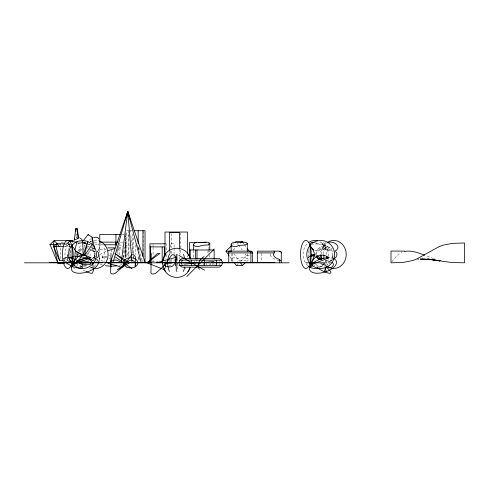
<?xml version="1.0" encoding="UTF-8"?>
<svg xmlns="http://www.w3.org/2000/svg" width="489" height="489" viewBox="0 0 489 489"><rect width="100%" height="100%" fill="white"/><g stroke="black" fill="none" stroke-linecap="round" stroke-linejoin="round"><path stroke-width="0.37" stroke-dasharray="2.44 1.83" d="M325.766 249.414L325.863 247.795M77.348 237.11L76.113 237.642L76.302 234.084M196.712 261.481L196.792 260.142M232.336 261.572A4.584 1.938 0 0 1 231.334 260.765L231.169 259.934A8.723 3.686 0 0 1 231.541 259.066L233.198 257.923A2.243 0.947 0 0 1 234.182 257.74C238.308 259.225 244.158 256.126 247.275 258.724A6.693 2.83 0 0 1 247.141 259.311L245.331 260.503L240.013 260.826A3.301 1.394 0 0 0 239.048 260.992L237.391 261.646M123.894 257.679L125.734 235.667M125.795 234.934L126.04 232M270.221 254.262L270.356 253.773M278.907 260.771C275.912 259.335 270.429 258.339 270.221 254.243M78.191 253.436L78.191 255.46M89.903 256.389L90.147 254.445L89.377 250.68M77.922 252.789L77.83 255.46M328.107 256.407A9.248 8.203 -90 0 0 328.107 252.483C328.192 249.372 324.672 247.452 324.268 244.885M209.83 264.824L210.013 263.485M308.577 250.649L308.357 252.483A9.248 3.539 90 0 0 308.357 256.407L308.577 258.247M70.557 250.087L70.269 257.037M308.681 250.062L308.797 249.5M67.091 256.694L68.148 251.652M68.301 250.93L69.206 246.609L69.206 243.736L65.508 243.736M332.367 258.492L332.245 258.907M116.981 252.544L118.136 248.143M118.326 247.41L118.711 245.943M118.906 245.203L119.481 243.002M67.305 256.878L67.879 254.824M69.664 255.429L70.074 253.987M219.427 264.824L219.805 263.485M81.443 241.548L79.793 247.287L78.295 250.545M70.275 245.912L69.67 247.287L68.215 241.456L70.178 245.991M330.662 261.701L328.706 261.749L327.104 265.252M69.597 253.779L70.899 251.169M93.643 259.787C95.135 255.973 94.903 250.735 91.492 247.923M78.65 250.991L79.628 249.543M326.78 259.946L325.766 261.505A3.564 1.883 -9.5 0 0 325.912 261.481M83.753 248.773L84.346 247.795M87.947 260.973L88.601 259.922M323.846 254.078L323.846 246.01L321.896 248.773L320.65 252.031A9.401 7.934 -90 0 0 320.381 254.445M95.428 253.412L94.285 256.719L94.805 259.457M332.41 256.438L332.936 255.881L333.315 256.089M391.775 261.688L397.135 255.429L401.732 252.44M120.38 256.23L120.642 255.863M84.297 266.071L84.713 265.503L82.635 266.267M94.328 266.97L95.196 265.282L94.829 263.155M327.483 260.24L326.585 261.12M319.017 250.27A3.172 2.72 -31.6 0 1 319.384 250.123L319.623 249.891M332.508 259.482L332.202 259.793M318.15 249.127L317.795 249.518A7.573 7.567 -90 0 0 315.863 254.445L316.212 254.445A4.615 4.438 -90 0 0 316.267 254.824M79.077 251.713L81.474 249.891M83.698 243.974L85.557 242.428M232.837 244.524L233.901 243.498M233.137 250.172L235.79 247.605M236.346 265.509L238.467 263.455M240.588 261.401L246.413 255.753L249.818 255.753M246.713 261.401L249.897 258.32M80.007 249.127L80.703 248.485M330.821 262.342L327.538 264.635A7.879 3.833 -17.4 0 1 324.898 265.668L320.35 266.383L315.35 265.955M315.515 264.378L316.004 264.635A7.879 1.608 31.6 0 0 318.26 265.668C321.169 267.929 323.205 265.221 324.183 263.467M331.878 260.087L330.705 260.93M93.387 260.344L93.845 259.989L92.922 260.698M313.571 265.026L314.097 264.628M100.104 254.421L106.284 251.224M65.911 244.598L68.937 242.41M65.233 246.609L69.206 243.736M308.266 257.397L308.767 257.061M319.384 250.136L320.099 249.72M81.241 250.136L81.956 249.72M308.052 257.734L308.706 257.342M92.513 258.18L94.75 257.159M89.56 239.634L90.838 238.889M322.477 247.801L323.724 247.208M90.599 241.688L91.119 241.419L90.055 241.963M330.271 261.004L331.12 260.582M84.053 243.626L86.51 243.889L83.613 242.483L81.492 242.055M99.976 249.824L105.037 248.284M325.753 243.369L326.352 243.131M91.81 258.589L95.068 257.245L93.723 257.764M321.719 246.817L322.599 246.505A7.622 2.708 -22.6 0 1 322.813 246.389L323.785 246.126M80.551 267.037L81.938 266.523M121.816 264.573L119.432 265.313M80.654 267.153L82.109 266.719M77.708 243.919L81.694 243.491M82.183 266.597L80.074 267.122L82.097 266.676M82.965 249.311L84.029 249.048M73.882 255.496L75.037 255.215L73.753 254.445M118.607 247.703L122.935 246.743M106.443 256.157L106.761 256.089L103.454 257.116L102.195 258.094L102.58 256.493L102.678 256.847L102.042 255.839L102.623 256.536L102.439 256.181L106.681 257.85M84.408 266.15L86.186 265.827M328.669 261.756L327.936 261.841M108.527 255.839L109.622 255.747M81.926 266.328L76.602 265.79M128.931 230.716L126.834 230.716L126.834 256.395M130.294 230.716L132.336 230.716M122.189 234.402L124.084 234.402M125.899 234.402L125.954 256.982M63.442 242.128L60.599 242.128L60.599 259.121M66.895 242.128L68.998 242.128M78.118 242.128L82.024 242.128M83.619 242.128L84.866 242.128L84.866 247.3M120.392 242.128L122.653 242.128M124.774 242.128L125.722 242.128L125.722 257.648M165.637 243.815L166.284 243.815L166.284 251.456M58.185 244.598L63.173 244.598M63.735 244.598L70.599 244.598M88.014 244.781L89.964 244.781M95.312 244.781L99.359 244.781M100.691 244.781L103.436 244.781M119.542 245.337L121.125 245.337M124.848 245.337L129.768 245.337M64.016 246.609L69.566 246.609M81.296 249.653L79.56 249.653L79.56 251.847M89.921 249.653L94.75 249.653M105.875 249.653L104.139 249.653L104.139 261.352M117.763 249.653L119.328 249.653L119.328 255.502M152.091 261.389L157.886 261.389M165.111 261.389L165.685 261.389M169.72 263.828L173.051 263.828M177.104 263.828L178.063 263.828M180.227 263.828L180.765 263.828M182.697 263.828L183.546 263.828M171.254 265.649L169.438 265.649L169.438 264.146M177.269 265.649L178.546 265.649M317.612 243.889L317.343 243.877A39.701 24.291 89.6 0 0 312.306 244.744M108.79 258.143L109.884 258.229M324.617 246.835L326.029 247.367L327.483 248.65M74.383 241.089L75.807 241.26M90.276 250.27L95.043 251.688L91.779 250.386L94.75 251.737M90.263 267.055L92.531 267.636M321.915 243.528L322.459 243.626M80.771 242.055L83.613 242.483M83.766 243.528L85.538 243.974M118.76 248.491L121.553 249.292M315.032 265.888L314.103 265.668M70.581 244.91L68.491 244.427L68.215 241.456M94.322 242.318L96.186 242.764L98.081 243.858L98.87 244.879M86.247 243.4L83.717 242.446M89.866 247.147L87.763 246.511M81.999 266.26L76.871 264.103M102.458 265.05L99.249 263.773M91.26 267.465L92.574 267.899M326.786 246.395L327.184 246.535A9.205 5.905 -4.9 0 1 327.324 246.621M315.167 242.66L316.786 243.369M433.908 258.736L434.929 259.097M433.395 258.547L426.243 255.796M85.819 243.595L84.371 243.057L86.492 243.877M327.349 246.597L328.04 246.896M77.409 242.825L79.469 243.889M327.239 246.554L332.312 248.993M314.708 250.521L317.899 251.065A4.309 4.26 38.4 0 0 316.114 254.445M91.419 247.648L93.839 248.98M320.081 263.406L322.917 264.708L322.551 263.327M93.643 248.791L91.565 247.734L93.362 248.644M103.24 261.456L100.104 259.537L98.601 257.293M124.096 250.484L127.317 253.259L128.534 256.554M328.419 250.27L328.73 250.478A5.801 5.734 -25.2 0 1 333.309 251.56M82.525 242.428L85.227 244.622M325.876 265.411L324.219 263.718M83.815 245.001L84.401 245.533M96.009 261.328L96.492 261.804M85.043 242.385L85.875 243.265M73.87 252.318L75.269 253.993M330.815 249.127L331.12 249.543A7.573 6.149 -89.2 0 1 332.697 254.445M70.74 247.287L68.491 244.427A14.034 11.834 -90 0 0 66.706 261.823M243.015 242.636L243.877 243.828M244.311 244.427L246.48 247.41M237.318 243.235L238.186 244.427M238.62 245.026L242.086 249.793M245.117 253.968L246.413 255.753M233.809 253.583L239.445 261.334M229.848 256.566L233.314 261.334M89.817 249.243L90.587 250.478M328.37 249.842L328.73 250.478M95.086 255.973L95.416 256.988M323.565 263.473L324.58 266.468M213.717 263.485L214.145 264.824M137.525 245.203L137.947 246.676M138.161 247.41L139.646 252.544M140.068 254.011L142.189 261.346M219.237 260.142L219.616 261.481M212.208 263.485L212.593 264.824M210.258 263.485L210.576 264.824M308.926 259.946L308.681 258.828M325.857 261.059L325.79 260.417M206.315 263.485L206.499 264.824M130.184 230.533L130.374 232M130.838 235.667L133.35 255.478M133.448 256.212L133.631 257.679M77.855 255.564L77.72 254.445L77.83 255.472A7.139 7.133 90 0 1 77.885 253.106M270.185 254.647L270.221 255.032M203.161 263.485L203.283 265.49M75.991 233.87L76.113 237.642M261.426 253.333L261.426 261.358M247.275 253.553L247.275 258.724M232.825 253.333L232.825 261.358M231.15 253.504L231.15 260.154M209.781 250.6L209.781 252.079M209.781 255.032L209.781 257.251M208.314 243.143L208.314 248.443M208.314 249.194L208.314 253.736M207.972 250.729L207.972 253.754M193.656 250.551L193.656 257.196M187.421 255.502L187.421 257.012M180.747 232.795L180.747 249.445M180.747 250.203L180.747 254.745M179.475 249.103L179.475 254.366M179.475 257.373L179.475 258.877M174.084 247.275L174.084 243.571L170.618 243.571L170.618 248.015M174.084 248.015L174.084 253.932M174.084 254.677L174.084 261.334M171.67 233.553L171.67 247.935M171.67 250.961L171.67 253.987M171.67 259.286L171.67 261.554M170.618 250.973L170.618 253.932M170.618 259.855L170.618 261.334M169.438 252.11L169.438 253.614M169.438 260.38L169.438 263.394M166.284 254.512L166.284 258.333M164.995 257.77L164.995 259.286M153.069 244.579L153.069 246.872M153.069 247.636L153.069 255.276M153.069 259.861L153.069 261.389M143.65 231.358L143.65 255.753M142.941 259.604L142.941 262.819M139.322 248.051L139.322 249.977M139.322 257.679L139.322 261.529M138.766 247.862L138.766 250.851M138.766 257.581L138.766 261.322M138.167 246.768L138.167 249.335M138.167 256.395L138.167 259.604M135.3 244.867L135.3 254.592M133.699 237.776L133.699 253.186M133.699 256.395L133.699 258.32M132.55 233.925L132.55 253.186M128.931 233.925L128.931 256.395M128.216 230.716L128.216 256.395M125.557 235.906L125.557 257.734M125.331 242.128L125.331 257.648M123.515 250.655L123.515 258.259M117.996 248.54L117.996 254.549M111.51 249.653L111.51 253.314M99.774 250.209L99.774 261.499M99.548 256.908L99.548 261.34M94.75 251.12L94.75 257.697M87.898 246.285L87.898 249.292M87.898 253.045L87.898 254.549M86.932 253.314L86.932 254.775M185.478 267.367A14.731 9.132 90 0 1 185.135 268.803M177.275 254.158A14.731 0.593 90 0 1 177.324 256.126M177.354 258.265A14.731 0.593 90 0 1 177.275 271.474M123.375 255.521A10.232 0.446 -90 0 1 123.375 256.982M194.842 261.572A4.584 1.938 0 0 1 193.974 260.955M85.471 271.334A14.034 2.867 31.6 0 1 81.895 269.512M84.823 264.745A14.034 2.867 31.6 0 1 87.25 266.493M89.432 268.259A14.034 2.867 31.6 0 1 90.355 269.103M88.387 251.743A14.034 11.834 -90 0 1 88.613 254.445M74.731 268.272A14.034 11.834 -90 0 1 72.733 267.636M92.592 268.051A14.034 12.445 90 0 1 90.673 267.312M90.074 241.902A14.034 12.445 90 0 1 91.333 241.285M93.98 240.539A14.034 12.445 90 0 1 98.802 240.875M88.32 244.023A11.259 11.161 90 0 1 90.233 245.038M91.914 246.407A11.259 11.161 90 0 1 94.353 250.007M308.168 257.746A14.034 2.867 31.6 0 1 308.614 257.789M321.163 263.559A14.034 2.867 31.6 0 1 325.332 266.438M319.837 241.682A14.034 11.834 -90 0 1 326.725 255.447M325.686 260.276A14.034 11.834 -90 0 1 325.307 261.169M323.865 263.638A14.034 11.834 -90 0 1 319.054 267.593M307.825 265.68A14.034 11.834 -90 0 1 307.825 243.21M321.346 254.445A14.034 12.445 90 0 1 323.846 246.01M325.387 264.793A14.034 12.445 -90 0 1 324.17 263.345M324.17 245.551A14.034 12.445 -90 0 1 326.059 243.449M315.912 254.836A7.17 7.158 89 0 1 315.9 254.445M317.942 248.913A9.951 9.908 -77.3 0 1 321.646 246.615M324.855 245.741A6.406 2.06 12.3 0 1 322.551 244.469M323.529 245.233A8.496 6.632 58 0 1 326.896 245.502M327.489 248.051A9.652 1.773 16.4 0 1 328.284 248.259M326.016 247.428A2.158 1.082 13.9 0 1 326.75 246.811M328.143 248.803A7.066 3.203 20.3 0 1 331.279 250.136M332.936 250.044A6.632 5.599 8.3 0 1 333.046 250.185M330.607 260.771A8.619 8.191 -41.1 0 1 329.231 261.456M327.985 262.031A8.179 6.803 44.9 0 1 327.709 262.049M323.895 243.388A9.016 3.93 61.8 0 1 324.586 243.62M324.305 243.247A13.038 12.341 -22.3 0 1 325.466 242.697M322.428 243.565A9.126 3.667 57.4 0 1 323.565 242.85M322.984 245.001A8.496 2.72 37.4 0 1 322.477 243.785M323.235 260.081A11.901 5.813 10.1 0 1 322.752 260.02M324.207 250.368A39.701 1.461 -87.9 0 1 324.574 246.89M325.735 247.727A7.543 3.759 29.1 0 1 325.912 247.428M320.106 249.732A6.993 6.773 46.6 0 1 325.851 249.145M325.802 249.304A7.28 5.795 -35.7 0 1 328.443 250.246M317.948 251.114A3.582 3.013 -31.1 0 1 318.92 250.411M319.158 249.207A6.546 3.661 -48.2 0 1 322.691 247.037M324.94 246.627A9.652 0.984 -29.4 0 1 324.763 246.768M323.082 249.885A8.49 1.015 -48.5 0 1 324.158 248.828M332.606 254.445A7.164 5.727 90 0 1 332.373 256.456M332.239 256.438A7.164 4.896 46.4 0 1 332.288 258.424M326.322 261.45A5.385 2.555 -39.5 0 1 326.426 260.875M316.579 243.687A13.044 10.159 -34.8 0 1 317.44 244.103M317.636 244.042A9.016 7.317 -34.7 0 1 318.773 243.748M325.735 246.401A4.572 0.532 15 0 1 326.053 246.493M328.003 246.982A9.921 8.533 -49.5 0 1 331.145 248.773M327.159 249.152A11.767 8.02 -85.8 0 1 327.923 250.362M326.206 260.979A6.712 4.156 -3.2 0 1 325.729 261.279M328.687 259.567A11.767 8.936 71.6 0 1 327.728 260.619M332.227 258.895A7.298 5.232 39.7 0 1 329.348 261.523M329.635 262.293A11.785 7.873 25.2 0 1 328.266 262.642M333.143 257.116A5.801 5.507 -26.7 0 1 329.464 258.339M324.311 244.463A6.357 1.742 15 0 1 325.943 246.028M321.438 244.579A8.496 3.521 -0.3 0 1 323.443 245.087M318.736 244.292A9.126 6.155 -22.5 0 1 321.621 244.127M94.744 255.9L94.267 256.438L94.744 255.9M102.8 257.379L102.329 257.837L103.32 257.147L102.806 257.446"/><path stroke-width="0.73" d="M110.997 253.412L110.661 272.514A3.123 1.919 -19.4 0 0 112.751 273.993A3.123 1.919 -19.4 0 0 116.144 272.538L120.82 268.559A36.938 13.221 -62.8 0 0 126.425 262.153L131.095 255.454A3.123 2.506 73.6 0 1 133.986 255.148A3.123 2.506 73.6 0 1 135.526 258.381L135.117 265.729M151.272 253.412L150.936 272.514A3.123 1.919 -19.4 0 0 153.026 273.993A3.123 1.919 -19.4 0 0 156.419 272.538L161.089 268.559A36.938 13.221 -62.8 0 0 166.7 262.153L171.37 255.454A3.123 2.506 73.6 0 1 174.261 255.148A3.123 2.506 73.6 0 1 175.802 258.381L175.386 265.729M99.842 246.016L99.872 241.529M204.653 265.49L204.653 260.142M193.656 249.812L193.668 244.421A8.723 3.686 0 0 1 194.047 243.553L195.698 242.41A2.243 0.947 0 0 1 196.682 242.226C200.814 243.711 206.658 240.612 209.781 243.21L209.781 249.861M231.15 251.285L231.169 244.421A8.723 3.686 0 0 1 231.541 243.553L233.198 242.41A2.243 0.947 0 0 1 234.182 242.226C238.308 243.711 244.158 240.612 247.275 243.21L247.275 251.34M127.641 212.917L127.763 211.45L145.276 262.819M99.677 247.061L99.567 248.259L98.436 250.337M135.117 267.092L135.526 263.791A3.123 1.204 38.5 0 0 133.986 261.389A3.123 1.204 38.5 0 0 131.095 259.946L126.425 262.061A36.938 20.569 90 0 1 120.82 262.061L116.144 259.946A3.123 0.55 -15.4 0 0 112.751 260.643A3.123 0.55 -15.4 0 0 110.661 261.743L110.997 267.092M121.241 262.819L127.763 211.45L130.52 220.991M191.712 260.142L191.34 262.819L191.712 265.49M74.291 239.965L75.819 228.601L76.602 228.394L77.28 228.907L78.613 237.593L77.965 238.608L74.291 239.965L74.536 238.681M72.604 244.622A14.034 13.912 -90 0 0 69.756 259.977L72.8 264.47L77.28 267.44A14.034 13.912 90 0 0 92.28 244.427L87.8 241.456L83.209 255.111L75.428 250.894C77.219 255.124 75.275 259.934 72.048 262.886L72.048 246.01L74.334 248.773L75.428 250.894L81.834 255.197A8.545 8.472 -90 0 0 77.818 256.878L74.939 260.27L73.142 264.696L90.936 257.746L85.936 255.496L81.834 255.197L81.363 255.778L84.585 255.215L87.8 241.456C82.079 239.365 73.344 241.01 71.223 247.391M216.095 265.49L216.725 262.819L216.095 260.142M166.284 262.819L164.536 269.818L147.024 262.819L157.531 253.479L159.866 253.479L147.024 262.819M74.939 249.806L77.054 241.548M126.028 218.057L127.763 211.45L141.242 262.819M182.208 260.142L181.45 262.819L182.208 265.49M310.882 263.858C311.261 265.588 311.609 263.724 312.104 262.281C314.024 255.613 322.324 252.99 327.917 257.061L327.581 258.247M112.91 262.819L127.763 211.45L128.045 213.656M178.919 262.819L179.781 260.142L182.036 258.492L219.408 258.492L221.664 260.142L222.526 262.819L221.664 265.49L219.408 267.141L182.036 267.141L179.781 265.49L178.919 262.819L289.097 262.819M110.251 262.819L127.763 211.45L132.061 262.819M93.723 269.555L92.745 272.349A14.034 2.867 31.6 0 1 86.033 271.591M309.525 246.902L310.326 245.411M72.403 242.092L73.124 240.264M326.548 266.468L324.176 271.584M71.907 245.551A14.034 5.367 90 0 0 64.09 244.2A14.034 5.367 90 0 0 64.09 264.69A14.034 5.367 90 0 0 71.907 263.345L72.684 263.718L71.29 266.853L71.553 267.636M310.778 263.815L309.482 267.575L312.758 265.655M76.981 262.819L83.405 253.479L92.739 262.819L93.326 269.818M84.585 255.215L92.28 244.427M97.207 257.703C99.304 256.065 99.279 252.795 97.183 251.163M82.953 241.089L88.099 234.537L92.146 237.22L94.732 248.73M274.237 252.813L274.739 251.646L274.023 251.144M310.191 262.886L312.483 260.117L313.944 256.859A9.401 9.322 -90 0 0 314.262 254.445A9.401 9.322 -90 0 0 313.944 252.031L312.483 248.773L310.191 246.01A14.034 5.367 -90 0 1 310.191 262.886L310.191 246.01M186.767 276.572L214.286 249.054M73.142 264.696L74.291 263.559A14.034 6.828 -17.4 0 1 90.936 257.746M228.98 255.374L225.949 251.199L231.78 245.551M234.958 242.471L236.016 241.444L242.147 241.444L243.015 242.636M240.557 242.984L242.147 241.444M234.182 262.526L236.346 265.509L242.477 265.509L245.655 262.428M64.536 263.375L58.032 263.375L50 244.598L54.096 240.661L71.363 240.661L70.147 241.535M63.295 260.301L59.487 260.301L53.637 246.609L56.62 243.736L64.762 243.736M334.672 258.296C337.025 256.927 337.881 253.479 335.711 251.56M309.812 256.444L312.605 255.337L314.934 255.13M309.726 256.817L312.312 255.973L314.708 255.979M327.917 257.061L329.079 257.746L311.285 264.708L312.343 265.142M81.363 255.778L83.209 255.111L82.543 240.411M108.093 250.582L114.658 248.663M157 262.63L177.183 257.006L174.151 264.304L172.336 266.316L170.215 266.982L168.387 266.89L165.685 266.12L164.096 264.928L164.243 264.097L165.777 263.357L174.42 262.63M327.392 242.788C332.985 239.842 342.862 246.811 335.051 251.101M75.868 229.28L77.28 228.907L77.965 238.608M69.493 241.156L72.69 240.411M93.533 237.593L96.119 237.147L97.873 237.642L99.108 238.999M404.794 251.432C411.652 250.093 418.382 252.905 424.715 255.203M116.486 265.906L110.875 266.273L105.349 265.735M184.102 264.127L214.023 261.505M107.714 247.88L114.793 247.844M417.82 259.225L418.584 259.164M404.794 251.132L391.004 251.065L391.004 262.819L403.26 262.404L412.453 260.6A38.955 38.955 0 0 0 417.05 258.852L438.505 246.939A38.955 38.955 0 0 1 443.101 245.185L452.294 243.388L464.55 242.972L464.55 262.807L452.294 262.55L443.101 261.383A53.668 53.668 0 0 1 439.012 260.399M133.955 230.716L145.031 230.716L145.031 262.819M120.624 234.402L99.774 234.402L99.774 241.927M100.496 242.128L117.69 242.128M196.358 242.385L189.634 242.385L189.634 258.284M198.601 242.385L206.071 242.385M165.172 243.815L149.946 243.815L149.946 262.819M50 244.598L56.797 244.598M103.857 244.781L116.639 244.781M53.637 246.609L63.827 246.609M149.946 246.896L164.536 246.896L164.536 256.749M189.634 249.977L214.145 249.977L214.145 259.042M252.672 262.819L252.672 252.892A1.748 1.748 0 0 0 250.918 251.144L228.742 251.144L228.742 262.819M225.949 251.199L231.395 251.199M228.742 252.892L252.666 252.892M257.342 252.892L274.17 252.892C272.049 255.124 274.971 257.556 277 258.424A22.152 22.152 0 0 0 277.764 258.803L279.519 259.573L279.519 262.819M311.267 254.445L314.262 254.445M420.882 259.109L420.118 259.103L433.908 259.512L421.646 259.084L433.908 259.836L440.033 260.918L427.777 259.084L440.033 260.937M179.781 260.142L221.664 260.142M149.946 261.389L150.38 261.389M49.56 262.63L150.123 262.63M156.559 262.63L196.297 262.63M211.633 262.63L275.032 262.63M24.45 262.819L102.397 262.819M107.012 262.819L170.838 262.819M305.68 262.819L326.799 262.819M124.084 263.003L125.954 263.003M179.781 265.49L221.664 265.49M86.113 262.819C65.44 263.962 83.808 255.949 91.309 259.604C95.404 262.165 88.35 258.247 87.219 258.161C81.712 256.438 75.697 256.15 70.074 257.465A9.059 3.117 -0.5 0 0 67.745 258.436C64.689 261.132 71.394 262.043 73.112 262.098C79.511 262.752 85.954 262.789 92.378 262.819M75.074 242.251L75.477 242.293M427.777 258.999L433.908 259.916M314.158 242.385C312.624 241.823 309.335 242.544 310.081 245.178M119.982 266.572L108.093 263.375M70.887 241.101L74.31 241.939M72.684 263.718L73.112 264.745L74.23 265.124M316.145 256.45L316.194 256.468A7.17 7.158 89 0 1 316.126 256.224M310.729 263.675L310.05 263.345A14.034 5.367 90 0 1 302.233 264.69A14.034 5.367 90 0 1 302.233 244.2A14.034 5.367 90 0 1 310.05 245.551M316.994 255.625L319.183 257.11L320.882 259.329M320.075 259.158L319.714 258.962A7.769 7.298 -49.8 0 1 318.975 258.479L319.403 259.158M331.817 262.043C336.279 264.897 330.13 270.503 326.903 266.218M178.95 255.417L204.579 270.215M79.676 237.837L82.042 239.567M313.657 249.922L313.333 249.69M115.331 256.969L132.024 268.663M313.18 249.573L311.407 247.819L310.24 245.759M57.164 243.614L54.096 240.661L53.319 244.598L58.032 263.375M59.603 246.609L56.62 243.736L56.052 246.609L59.487 260.301M247.342 248.601L249.512 251.578M240.307 262.526L242.477 265.509M69.756 259.977L72.8 264.47M321.634 259.61L320.65 256.859A9.401 7.934 -90 0 1 320.399 255.069M310.05 263.345L309.696 262.459M71.449 262.116L71.907 263.345M325.002 267.709L326.31 271.584M92.183 238.43L92.452 239.879M88.099 234.537L88.216 235.166M231.15 244.641L231.328 245.252A4.584 1.938 0 0 0 233.546 246.474L236.04 246.597L239.048 245.478A3.301 1.394 0 0 1 240.013 245.313L245.331 244.989L247.141 243.797A6.693 2.83 0 0 0 247.275 243.21M193.656 244.641L193.833 245.252A4.584 1.938 0 0 0 196.052 246.474L198.54 246.597L201.547 245.478A3.301 1.394 0 0 1 202.519 245.313L207.837 244.989L209.64 243.797A6.693 2.83 0 0 0 209.781 243.21M75.819 228.601L75.917 231.615M92.146 237.22L92.219 244.91M323.846 254.812L323.846 258.485M281.273 262.819L281.273 252.892A1.748 1.748 0 0 0 279.519 251.144L257.342 251.144L257.342 262.819M250.918 251.15L250.918 262.819M196.988 249.977L196.988 259.042M195.472 249.977L195.472 259.042M190.215 249.977L190.215 259.042M187.421 253.229L187.421 232.037L164.995 232.037L164.995 256.26M179.475 248.345L179.475 232.55L169.438 232.55L169.438 251.358M162.201 246.896L162.201 262.819M150.526 246.896L150.526 262.819M142.941 230.716L142.941 256.395M138.167 230.716L138.167 243.553M115.936 234.402L115.936 244.94M115.71 242.128L115.71 245.087M199.475 269.36A8.881 6.278 -45 0 1 204.054 256.609M183.406 254.158A14.731 8.172 90 0 1 184.567 258.265M184.567 267.367A14.731 8.172 90 0 1 183.406 271.474M187.972 254.158A14.731 13.814 -90 0 1 189.934 258.265M189.934 267.367A14.731 13.814 -90 0 1 187.972 271.474M190.282 258.265A14.731 14.181 -90 0 0 188.265 254.158C183.039 246.309 170.545 246.309 165.319 254.158A14.731 14.181 -90 0 0 165.319 271.474C170.545 279.323 183.039 279.323 188.265 271.474A14.731 14.181 -90 0 0 190.282 267.367M165.618 271.474A14.731 13.814 90 0 1 164.17 268.803M163.198 260.185A14.731 13.814 90 0 1 165.618 254.158M169.402 271.474A14.731 9.132 90 0 1 169.402 254.158M176.309 271.474A14.731 0.593 -90 0 1 176.309 254.158M123.307 262.514A10.232 0.446 -90 0 1 122.806 266.798M95.416 258.583A14.034 6.828 -17.4 0 1 94.615 268.125A14.034 6.828 -17.4 0 1 76.749 273.064A14.034 6.828 -17.4 0 1 73.112 264.745M72.048 246.004A14.034 5.367 -90 0 1 72.048 262.886M99.444 241.083A14.034 12.445 90 0 1 107.776 257.587A14.034 12.445 90 0 1 93.894 268.339M279.457 259.726A2.231 0.636 32.8 0 1 280.961 261.028M279.5 251.389A2.17 1.742 -37.3 0 1 281.352 252.88M333.559 258.583A14.034 6.828 -17.4 0 1 326.988 271.328A14.034 6.828 -17.4 0 1 309.519 268.07A14.034 6.828 -17.4 0 1 329.079 257.746M326.053 267A14.034 2.867 31.6 0 1 330.002 273.235A14.034 2.867 31.6 0 1 317.227 267.862M308.522 242.642A14.034 11.834 -90 0 1 317.434 240.735M326.634 256.444A14.034 11.834 -90 0 1 326.487 257.428M318.253 267.911A14.034 11.834 -90 0 1 308.522 266.254M327.52 242.324A14.034 12.445 -90 0 1 343.315 245.411A14.034 12.445 -90 0 1 343.315 263.485A14.034 12.445 -90 0 1 327.52 266.566M321.988 258.895A14.034 12.445 -90 0 1 321.383 255.576M318.938 259.525A7.133 5.306 15.8 0 1 316.224 256.462M333.382 258.858A19.804 9.639 -17.4 0 1 333.254 259.127M318.993 258.43A4.615 4.438 -90 0 1 316.554 255.912M320.203 259.641A8.557 6.962 -88.9 0 1 319.678 258.895M320.637 259.317A6.993 6.491 -32.4 0 1 320.161 259.084M77.947 261.896L79.218 263.186A12.94 3.35 0 0 0 81.529 263.962C82.83 264.531 94.334 265.875 89.921 262.446A12.94 3.35 0 0 0 87.61 261.67C84.554 261.212 80.654 260.02 77.947 261.896M63.821 258.779C64.077 262.587 68.625 264.347 71.528 265.985A18.46 10.752 31.3 0 0 75.061 267.336C87.219 271.163 83.546 262.342 75.434 259.647A18.46 10.752 31.3 0 0 71.895 258.302C69.438 257.782 65.593 256.285 63.821 258.779M126.596 262.819L117.256 269.818L129.512 262.819L114.921 253.479L126.596 262.819M126.877 267.153A7.213 5.104 0 0 0 137.892 262.978A7.213 5.104 0 0 0 127.274 258.32A7.213 5.104 0 0 0 126.877 267.153M332.208 262.312A14.034 13.912 -90 0 0 321.676 240.447A14.034 13.912 -90 0 0 308.174 260.576A14.034 13.912 -90 0 0 332.208 262.312"/></g></svg>
